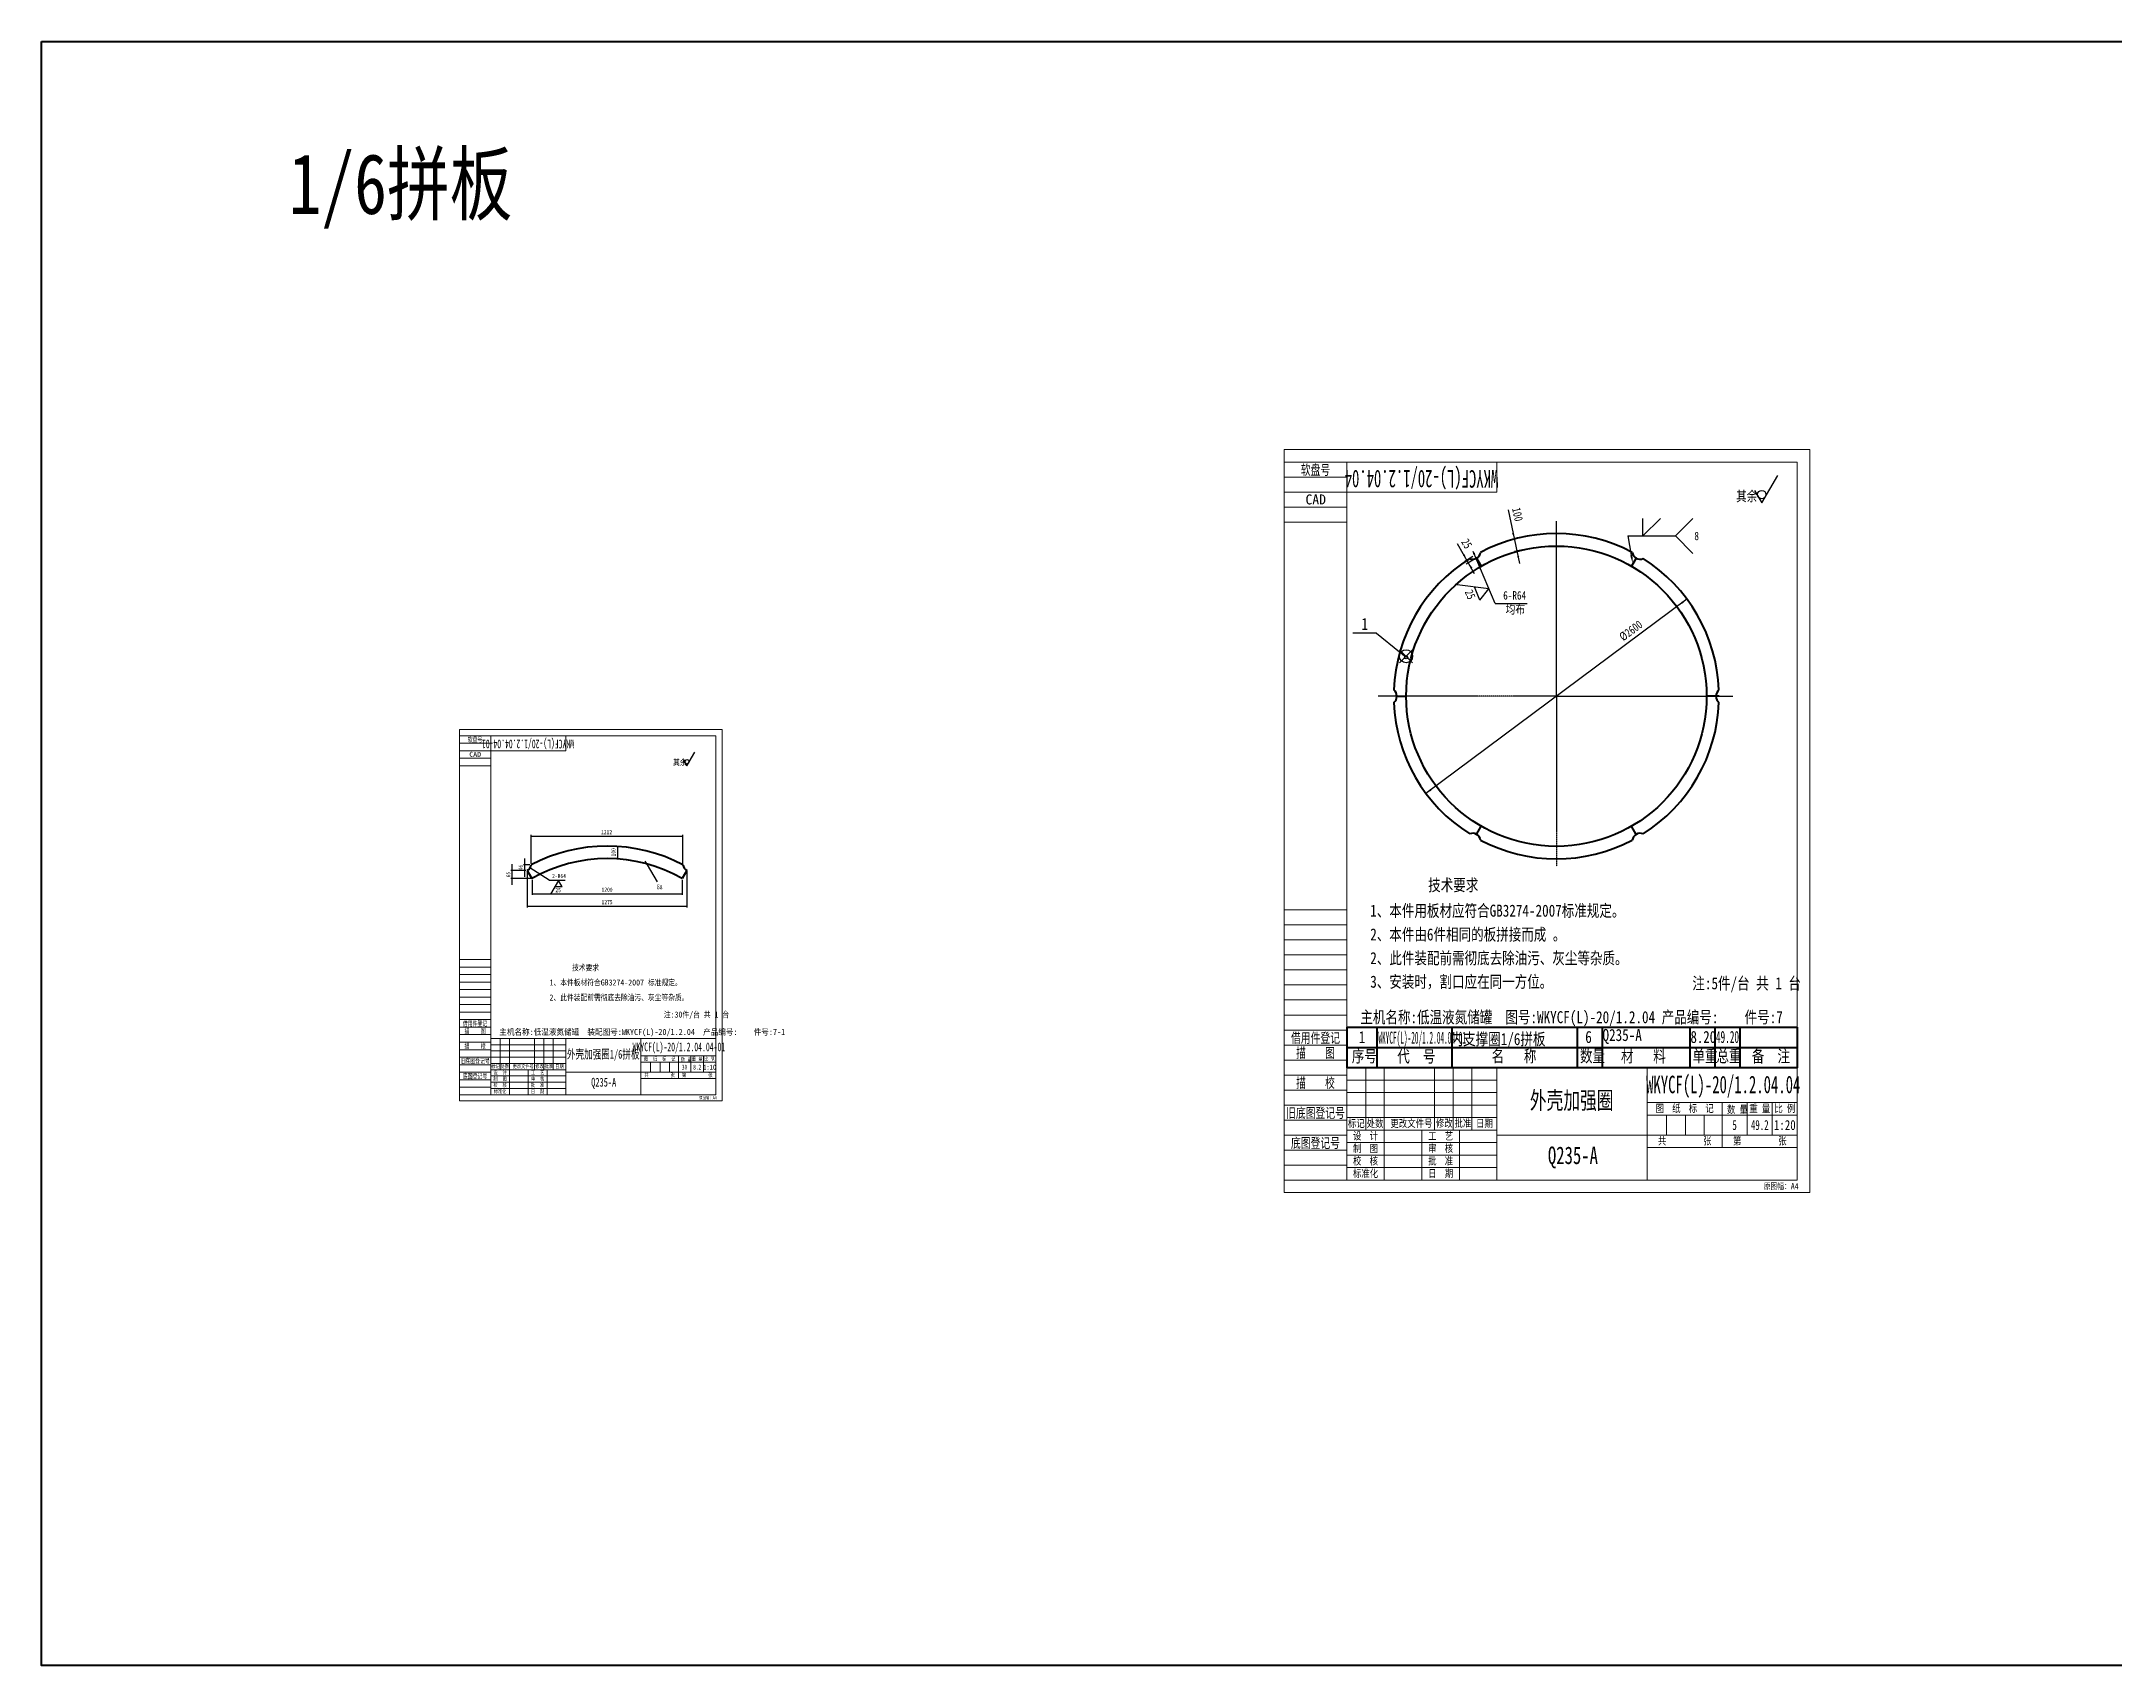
# Model space of a CAD drawing. Header units: millimetres. Extents: x 1505 to 130937, y -44938 to 37032.
# Drawn here: x 97806 to 114371, y -17151 to -4169 of the extents above; entities that cross this region are included whole.
import ezdxf

# ---------------------------------------------------------------- set-up
doc = ezdxf.new("R2010")
doc.units = ezdxf.units.MM
doc.linetypes.add('AM_ISO08W050', pattern=[16, 13, -1, 1, -1])
for name, color, linetype, lineweight in [('6', 2, 'Continuous', 18), ('AM_0', 7, 'Continuous', 50), ('AM_12', 7, 'Continuous', 50), ('AM_5', 3, 'Continuous', 25), ('AM_6', 2, 'Continuous', 15), ('AM_7', 4, 'AM_ISO08W050', 25), ('AM_PAREF', 4, 'Continuous', 25), ('CDRAFT0', 7, 'Continuous', 18), ('RAHM2', 1, 'Continuous', 18), ('RAHM3', 2, 'Continuous', 18), ('RAHM5', 7, 'Continuous', 18), ('TILE1', 5, 'Continuous', 18), ('细实线', 1, 'Continuous', 18)]:
    doc.layers.add(name, color=color, linetype=linetype, lineweight=lineweight)
doc.styles.add('ACANSTS', font='')
doc.styles.add('ACGBTS_0.614814', font='', dxfattribs={"width": 0.61354})
doc.styles.add('HZ', font='', dxfattribs={"width": 0.7})
doc.styles.add('PC_TEXTSTYLE', font='', dxfattribs={"width": 0.8})
doc.styles.get("Standard").update_dxf_attribs({"font": 'txt', "width": 0.8})
doc.styles.add('UserTxtStyle101', font='', dxfattribs={"width": 0.539296})
doc.styles.add('UserTxtStyle122', font='', dxfattribs={"width": 0.536008})
doc.styles.add('UserTxtStyle123', font='', dxfattribs={"width": 0.370931})
doc.styles.add('UserTxtStyle2', font='', dxfattribs={"width": 0.65})
doc.styles.add('UserTxtStyle22', font='', dxfattribs={"width": 0.61631})
doc.styles.add('UserTxtStyle23', font='', dxfattribs={"width": 0.9})
doc.styles.add('UserTxtStyle35', font='', dxfattribs={"width": 0.780367})
doc.styles.add('UserTxtStyle65', font='', dxfattribs={"width": 0.565364})
doc.styles.get('ACANSTS').set_extended_font_data('宋体')
doc.styles.get('ACGBTS_0.614814').set_extended_font_data('宋体')
doc.styles.get('HZ').set_extended_font_data('宋体')
doc.styles.get('PC_TEXTSTYLE').set_extended_font_data('宋体')
doc.styles.get('UserTxtStyle101').set_extended_font_data('宋体')
doc.styles.get('UserTxtStyle122').set_extended_font_data('宋体')
doc.styles.get('UserTxtStyle123').set_extended_font_data('宋体')
doc.styles.get('UserTxtStyle2').set_extended_font_data('宋体')
doc.styles.get('UserTxtStyle22').set_extended_font_data('宋体')
doc.styles.get('UserTxtStyle23').set_extended_font_data('宋体')
doc.styles.get('UserTxtStyle35').set_extended_font_data('宋体')
doc.styles.get('UserTxtStyle65').set_extended_font_data('宋体')
doc.dimstyles.new('AM_GB$0', dxfattribs={"dimtxt": 3.371484, "dimasz": 2.5, "dimexe": 1, "dimexo": 1, "dimgap": 2.088633, "dimtad": 1, "dimdsep": 46, "dimtxsty": 'Standard', "dimblk": 'NONE', "dimcen": 0, "dimdle": 5, "dimclrd": 256, "dimclre": 256, "dimclrt": 2, "dimadec": 0, "dimazin": 2, "dimtfac": 0.707107, "dimtdec": 3, "dimtmove": 2, "dimatfit": 3, "dimfxl": 1, "dimfrac": 2, "dimtolj": 1, "dimlwd": 18, "dimarcsym": 0})
doc.dimstyles.new('AM_GB$3', dxfattribs={"dimtxt": 3.371484, "dimasz": 2.5, "dimexe": 1, "dimexo": 1, "dimgap": 2.088633, "dimtad": 1, "dimdsep": 46, "dimtxsty": 'Standard', "dimblk": 'NONE', "dimcen": 0, "dimdle": 5, "dimclrd": 256, "dimclre": 256, "dimclrt": 2, "dimadec": 0, "dimazin": 2, "dimtfac": 0.707107, "dimtdec": 3, "dimtmove": 2, "dimatfit": 0, "dimfxl": 1, "dimfrac": 2, "dimtolj": 1, "dimlwd": 18, "dimarcsym": 0})
doc.dimstyles.new('AM_GB$4', dxfattribs={"dimtxt": 3.371484, "dimasz": 2.5, "dimexe": 1, "dimexo": 1, "dimgap": 2.088633, "dimtad": 1, "dimdsep": 46, "dimtxsty": 'Standard', "dimblk": 'NONE', "dimcen": 0, "dimdle": 5, "dimclrd": 256, "dimclre": 256, "dimclrt": 2, "dimadec": 0, "dimazin": 2, "dimtfac": 0.707107, "dimtdec": 3, "dimtofl": 0, "dimtmove": 2, "dimatfit": 0, "dimfxl": 1, "dimfrac": 2, "dimtolj": 1, "dimlwd": 18, "dimarcsym": 0})

# ---------------------------------------------------------------- blocks, each defined once
blk = doc.blocks.new('*X580')
at = {"layer": 'CDRAFT0'}
for p, q in [((1700, 5600), (1700, 5840)), ((500, 5600), (1700, 5600)), ((500, 100), (0, 100))]:
    blk.add_line(p, q, dxfattribs=at)
blk.add_lwpolyline([(500, 100), (500, 5840), (4100, 5840), (4100, 100), (500, 100)], dxfattribs=at)
at = {"layer": 'RAHM2'}
for p, q in [((500, 5720), (0, 5720)), ((500, 5480), (0, 5480)), ((500, 2260), (0, 2260)), ((500, 2020), (0, 2020)), ((500, 1780), (0, 1780)), ((500, 1540), (0, 1540)), ((500, 1300), (0, 1300)), ((500, 1060), (0, 1060)), ((500, 820), (0, 820)), ((500, 580), (0, 580)), ((500, 340), (0, 340)), ((500, 220), (0, 220))]:
    blk.add_line(p, q, dxfattribs=at)
at = {"layer": 'RAHM3'}
for p, q in [((500, 5840), (0, 5840)), ((500, 5600), (0, 5600)), ((500, 5360), (0, 5360)), ((500, 2140), (0, 2140)), ((500, 1900), (0, 1900)), ((500, 1660), (0, 1660)), ((500, 1420), (0, 1420)), ((500, 1180), (0, 1180)), ((500, 940), (0, 940)), ((500, 700), (0, 700)), ((500, 460), (0, 460))]:
    blk.add_line(p, q, dxfattribs=at)
at = {"layer": 'TILE1'}
blk.add_line((0, 0), (0, 5940), dxfattribs=at)
blk.add_lwpolyline([(0, 5940), (4200, 5940), (4200, 0), (0, 0)], dxfattribs=at)
at = {"layer": '6', "color": 1, "insert": (3832, 76), "char_height": 48.2, "width": 412.34, "attachment_point": 1, "line_spacing_factor": 1.37}
blk.add_mtext('原图幅：A4', dxfattribs=at)
at = {"layer": 'RAHM2', "char_height": 80, "attachment_point": 8}
for s, insert, width, style in [('软盘号', (250, 5729), 344.87, 'HZ'), ('CAD', (252, 5500), 244.67, 'ACANSTS'), ('借用件登记', (250, 1188), 587.07, 'HZ'), ('描    图', (250, 1069), 462, 'HZ'), ('描    校', (250, 829), 467.6, 'HZ'), ('旧底图登记号', (250, 588), 691.13, 'HZ'), ('底图登记号', (250, 348), 585.67, 'HZ')]:
    blk.add_mtext(s, dxfattribs=dict(at, insert=insert, width=width, style=style))
at = {"layer": 'RAHM5', "insert": (1097, 5724), "char_height": 140, "width": 266, "attachment_point": 5, "rotation": 180, "style": 'ACGBTS_0.614814'}
blk.add_mtext('WKYCF(L)-20/1.2.04.04', dxfattribs=at)
blk = doc.blocks.new('*X581')
at = {"layer": 'CDRAFT0'}
for p, q in [((-3600, 0), (-3600, 900)), ((-3600, 900), (0, 900)), ((-3448, 400), (-3448, 900)), ((-3300, 0), (-3300, 900)), ((-2900, 400), (-2900, 900)), ((-2750, 400), (-2750, 900)), ((-2600, 400), (-2600, 900)), ((-2400, 0), (-2400, 900)), ((-1200, 900), (-1200, 0)), ((0, 900), (0, 0)), ((-1199, 520), (0, 520)), ((-1194, 620), (0, 620)), ((-600, 262), (-600, 620)), ((-400, 360), (-400, 620)), ((-200, 361), (-200, 620)), ((-3600, 400), (-2400, 400)), ((-3000, 0), (-3000, 400)), ((-2700, 0), (-2700, 400)), ((-2400, 360), (0, 360)), ((-1200, 260), (0, 260)), ((-3600, 0), (0, 0))]:
    blk.add_line(p, q, dxfattribs=at)
at = {"layer": 'RAHM2'}
for p, q in [((-3600, 800), (-2400, 800)), ((-3600, 700), (-2400, 700)), ((-3600, 600), (-2400, 600)), ((-3600, 500), (-2400, 500)), ((-1044, 361), (-1044, 520)), ((-894, 361), (-894, 520)), ((-744, 361), (-744, 520)), ((-3600, 300), (-2400, 300)), ((-3600, 200), (-2400, 200)), ((-3600, 100), (-2400, 100))]:
    blk.add_line(p, q, dxfattribs=at)
for s, insert, char_height, width, attachment_point, style in [('图  纸  标  记', (-900, 570), 60, 698, 5, 'PC_TEXTSTYLE'), ('数 量', (-562, 528), 60, 247.2, 7, 'PC_TEXTSTYLE'), ('重 量', (-300, 570), 60, 247.6, 5, 'PC_TEXTSTYLE'), ('比 例', (-100, 570), 60, 232.4, 5, 'PC_TEXTSTYLE'), ('标记', (-3524, 450), 60, 195.6, 5, 'PC_TEXTSTYLE'), ('设  计', (-3450, 350), 60, 297.2, 5, 'PC_TEXTSTYLE'), ('处数', (-3374, 450), 60, 194.4, 5, 'PC_TEXTSTYLE'), (' 更改文件号', (-3100, 450), 60, 556.8, 5, 'PC_TEXTSTYLE'), ('工  艺', (-2850, 350), 60, 295.6, 5, 'PC_TEXTSTYLE'), ('修改', (-2821, 452), 60, 196.4, 5, 'PC_TEXTSTYLE'), ('批准', (-2672, 452), 60, 196.4, 5, 'PC_TEXTSTYLE'), ('日期', (-2500, 450), 60, 176.4, 5, 'PC_TEXTSTYLE'), ('共         张', (-900, 310), 60, 657.6, 5, 'PC_TEXTSTYLE'), ('5', (-501, 440), 80, 48.53, 5, 'UserTxtStyle2'), ('第         张', (-300, 310), 60, 657.2, 5, 'PC_TEXTSTYLE'), ('49.2', (-300, 440), 80, 214.93, 5, 'UserTxtStyle2'), ('校  核', (-3450, 150), 60, 296.8, 5, 'PC_TEXTSTYLE'), ('制  图', (-3450, 250), 60, 294, 5, 'PC_TEXTSTYLE'), ('批  准', (-2850, 150), 60, 298.8, 5, 'PC_TEXTSTYLE'), ('审  核', (-2850, 250), 60, 294, 5, 'PC_TEXTSTYLE'), ('标准化', (-3450, 50), 60, 298.4, 5, 'PC_TEXTSTYLE'), ('日  期', (-2850, 50), 60, 278.8, 5, 'PC_TEXTSTYLE')]:
    blk.add_mtext(s, dxfattribs=dict(at, insert=insert, char_height=char_height, width=width, attachment_point=attachment_point, style=style))
at = {"layer": 'RAHM2', "color": 2, "insert": (-100, 440), "char_height": 80, "width": 266.13, "attachment_point": 5, "style": 'PC_TEXTSTYLE'}
blk.add_mtext('1:20', dxfattribs=at)
at = {"layer": 'RAHM5', "char_height": 140, "attachment_point": 5}
for s, insert, width, style in [('WKYCF(L)-20/1.2.04.04', (-592, 746), 1926.28, 'UserTxtStyle22'), ('外壳加强圈', (-1803, 630), 1024.92, 'HZ'), ('Q235-A', (-1793, 181), 623.12, 'HZ')]:
    blk.add_mtext(s, dxfattribs=dict(at, insert=insert, width=width, style=style))
blk = doc.blocks.new('*X582')
at = {"layer": 'CDRAFT0'}
for p, q in [((850, 2800), (850, 2920)), ((250, 2800), (850, 2800)), ((250, 50), (0, 50))]:
    blk.add_line(p, q, dxfattribs=at)
blk.add_lwpolyline([(250, 50), (250, 2920), (2050, 2920), (2050, 50), (250, 50)], dxfattribs=at)
at = {"layer": 'RAHM2'}
for p, q in [((250, 2860), (0, 2860)), ((250, 2740), (0, 2740)), ((250, 1130), (0, 1130)), ((250, 1010), (0, 1010)), ((250, 890), (0, 890)), ((250, 770), (0, 770)), ((250, 650), (0, 650)), ((250, 530), (0, 530)), ((250, 410), (0, 410)), ((250, 290), (0, 290)), ((250, 170), (0, 170)), ((250, 110), (0, 110))]:
    blk.add_line(p, q, dxfattribs=at)
at = {"layer": 'RAHM3'}
for p, q in [((250, 2920), (0, 2920)), ((250, 2800), (0, 2800)), ((250, 2680), (0, 2680)), ((250, 1070), (0, 1070)), ((250, 950), (0, 950)), ((250, 830), (0, 830)), ((250, 710), (0, 710)), ((250, 590), (0, 590)), ((250, 470), (0, 470)), ((250, 350), (0, 350)), ((250, 230), (0, 230))]:
    blk.add_line(p, q, dxfattribs=at)
at = {"layer": 'TILE1'}
blk.add_line((0, 0), (0, 2970), dxfattribs=at)
blk.add_lwpolyline([(0, 2970), (2100, 2970), (2100, 0), (0, 0)], dxfattribs=at)
at = {"layer": '6', "color": 1, "insert": (1916, 38), "char_height": 24.1, "width": 206.17, "attachment_point": 1, "line_spacing_factor": 1.37}
blk.add_mtext('原图幅：A4', dxfattribs=at)
at = {"layer": 'RAHM2', "char_height": 40, "attachment_point": 8}
for s, insert, width, style in [('软盘号', (125, 2864), 172.43, 'HZ'), ('CAD', (126, 2750), 122.33, 'ACANSTS'), ('借用件登记', (125, 594), 293.53, 'HZ'), ('描    图', (125, 535), 231, 'HZ'), ('旧底图登记号', (125, 294), 345.57, 'HZ'), ('描    校', (125, 414), 233.8, 'HZ'), ('底图登记号', (125, 174), 292.83, 'HZ')]:
    blk.add_mtext(s, dxfattribs=dict(at, insert=insert, width=width, style=style))
at = {"layer": 'RAHM5', "insert": (548, 2862), "char_height": 70, "width": 133, "attachment_point": 5, "rotation": 180, "style": 'UserTxtStyle122'}
blk.add_mtext('WKYCF(L)-20/1.2.04.04-01', dxfattribs=at)
blk = doc.blocks.new('*X583')
at = {"layer": 'CDRAFT0'}
for p, q in [((-1800, 0), (-1800, 450)), ((-1800, 450), (0, 450)), ((-1724, 200), (-1724, 450)), ((-1650, 0), (-1650, 450)), ((-1450, 200), (-1450, 450)), ((-1375, 200), (-1375, 450)), ((-1300, 200), (-1300, 450)), ((-1200, 0), (-1200, 450)), ((-600, 450), (-600, 0)), ((0, 450), (0, 0)), ((-1800, 200), (-1200, 200)), ((-1500, 0), (-1500, 200)), ((-1350, 0), (-1350, 200)), ((-1200, 180), (0, 180)), ((-600, 260), (0, 260)), ((-597, 310), (0, 310)), ((-300, 131), (-300, 310)), ((-200, 180), (-200, 310)), ((-100, 180), (-100, 310)), ((-1800, 0), (0, 0)), ((-600, 130), (0, 130))]:
    blk.add_line(p, q, dxfattribs=at)
at = {"layer": 'RAHM2'}
for p, q in [((-1800, 400), (-1200, 400)), ((-1800, 350), (-1200, 350)), ((-1800, 300), (-1200, 300)), ((-1800, 250), (-1200, 250)), ((-522, 180), (-522, 260)), ((-447, 180), (-447, 260)), ((-372, 180), (-372, 260)), ((-1800, 150), (-1200, 150)), ((-1800, 100), (-1200, 100)), ((-1800, 50), (-1200, 50))]:
    blk.add_line(p, q, dxfattribs=at)
for s, insert, char_height, width, attachment_point, style in [('标记', (-1762, 225), 30, 97.8, 5, 'PC_TEXTSTYLE'), ('设  计', (-1725, 175), 30, 148.6, 5, 'PC_TEXTSTYLE'), ('处数', (-1687, 225), 30, 97.2, 5, 'PC_TEXTSTYLE'), (' 更改文件号', (-1550, 225), 30, 278.4, 5, 'PC_TEXTSTYLE'), ('工  艺', (-1425, 175), 30, 147.8, 5, 'PC_TEXTSTYLE'), ('修改', (-1410, 226), 30, 98.2, 5, 'PC_TEXTSTYLE'), ('批准', (-1336, 226), 30, 98.2, 5, 'PC_TEXTSTYLE'), ('日期', (-1250, 225), 30, 88.2, 5, 'PC_TEXTSTYLE'), ('图  纸  标  记', (-450, 285), 30, 349, 5, 'PC_TEXTSTYLE'), ('共         张', (-450, 155), 30, 328.8, 5, 'PC_TEXTSTYLE'), ('数 量', (-281, 264), 30, 123.6, 7, 'PC_TEXTSTYLE'), ('30', (-251, 220), 40, 52.65, 5, 'UserTxtStyle2'), ('第         张', (-150, 155), 30, 328.6, 5, 'PC_TEXTSTYLE'), ('重 量', (-150, 285), 30, 123.8, 5, 'PC_TEXTSTYLE'), ('8.2', (-150, 220), 40, 79.73, 5, 'UserTxtStyle2'), ('比 例', (-50, 285), 30, 116.2, 5, 'PC_TEXTSTYLE'), ('制  图', (-1725, 125), 30, 147, 5, 'PC_TEXTSTYLE'), ('校  核', (-1725, 75), 30, 148.4, 5, 'PC_TEXTSTYLE'), ('标准化', (-1725, 25), 30, 149.2, 5, 'PC_TEXTSTYLE'), ('批  准', (-1425, 75), 30, 149.4, 5, 'PC_TEXTSTYLE'), ('审  核', (-1425, 125), 30, 147, 5, 'PC_TEXTSTYLE'), ('日  期', (-1425, 25), 30, 139.4, 5, 'PC_TEXTSTYLE')]:
    blk.add_mtext(s, dxfattribs=dict(at, insert=insert, char_height=char_height, width=width, attachment_point=attachment_point, style=style))
at = {"layer": 'RAHM2', "color": 2, "insert": (-50, 220), "char_height": 40, "width": 133.07, "attachment_point": 5, "style": 'PC_TEXTSTYLE'}
blk.add_mtext('1:10', dxfattribs=at)
at = {"layer": 'RAHM5', "char_height": 70, "attachment_point": 5}
for s, insert, width, style in [('外壳加强圈1/6拼板', (-901, 315), 883.63, 'HZ'), ('WKYCF(L)-20/1.2.04.04-01', (-296, 373), 958.24, 'UserTxtStyle101'), ('Q235-A', (-897, 91), 311.56, 'HZ')]:
    blk.add_mtext(s, dxfattribs=dict(at, insert=insert, width=width, style=style))
blk = doc.blocks.new('*X584')
at = {"layer": 'AM_5'}
blk.add_hatch(color=256, dxfattribs=at).paths.add_polyline_path([(109271, -8305), (109244, -8262), (109259, -8255)], flags=0)
for q in [(109246, -8246), (109679, -8662)]:
    blk.add_line((109421, -8662), q, dxfattribs=at)
at = {"layer": 'AM_5', "color": 2, "insert": (109578, -8597), "char_height": 67.4, "width": 392, "attachment_point": 5, "line_spacing_factor": 1.37}
blk.add_mtext('6-R64', dxfattribs=at)
blk = doc.blocks.new('_NONE')
blk = doc.blocks.new('*X585')
at = {"layer": 'AM_5', "color": 3}
for p, q in [((102649, -10751), (102630, -10721)), ((102730, -10886), (102649, -10751))]:
    blk.add_line(p, q, dxfattribs=at)
at = {"layer": 'AM_5', "color": 2, "insert": (102721, -10912), "char_height": 33.7, "width": 68.92, "attachment_point": 1, "line_spacing_factor": 1.37}
blk.add_mtext('δ8', dxfattribs=at)
blk = doc.blocks.new('*X586')
at = {"layer": 'AM_5', "color": 2}
blk.add_lwpolyline([(102935, -9909), (102964, -9959), (103027, -9849)], dxfattribs=at)
blk.add_circle((102964, -9926), 16.7, dxfattribs=at)
blk = doc.blocks.new('*X587')
at = {"layer": 'AM_PAREF'}
for p, q in [((108657, -9136), (108762, -9031)), ((108657, -9031), (108762, -9136))]:
    blk.add_line(p, q, dxfattribs=at)
blk.add_circle((108710, -9083), 52.5, dxfattribs=at)
blk = doc.blocks.new('*X588')
at = {"layer": 'AM_5'}
for points in [[(109196, -8315), (109164, -8276), (109178, -8267)], [(109208, -8336), (109226, -8384), (109241, -8375)]]:
    blk.add_hatch(color=256, dxfattribs=at).paths.add_polyline_path(points, flags=0)
for p, q in [((109258, -8423), (109121, -8185)), ((109244, -8287), (109179, -8325)), ((109257, -8308), (109191, -8346))]:
    blk.add_line(p, q, dxfattribs=at)
at = {"layer": 'AM_5', "color": 2, "insert": (109195, -8183), "char_height": 67.4, "width": 232.4, "attachment_point": 5, "rotation": 300, "line_spacing_factor": 1.37}
blk.add_mtext('25', dxfattribs=at)
blk = doc.blocks.new('*X589')
at = {"layer": 'AM_5'}
for points in [[(109576, -8145), (109573, -8094), (109557, -8098)], [(109597, -8243), (109615, -8290), (109599, -8293)]]:
    blk.add_hatch(color=256, dxfattribs=at).paths.add_polyline_path(points, flags=0)
for p, q in [((109527, -7914), (109617, -8341)), ((109622, -8135), (109556, -8149)), ((109642, -8233), (109577, -8247))]:
    blk.add_line(p, q, dxfattribs=at)
at = {"layer": 'AM_5', "color": 2, "insert": (109601, -7949), "char_height": 67.4, "width": 508.62, "attachment_point": 5, "rotation": 281.9959, "line_spacing_factor": 1.37}
blk.add_mtext('100', dxfattribs=at)
blk = doc.blocks.new('*X590')
at = {"layer": 'AM_5'}
for points in [[(110954, -8626), (110919, -8663), (110909, -8650)], [(108869, -10179), (108914, -10156), (108904, -10142)]]:
    blk.add_hatch(color=256, dxfattribs=at).paths.add_polyline_path(points, flags=0)
blk.add_line((110954, -8626), (108869, -10179), dxfattribs=at)
at = {"layer": 'AM_5', "color": 2, "insert": (110507, -8879), "char_height": 67.4, "width": 325.61, "attachment_point": 5, "rotation": 36.6594, "line_spacing_factor": 1.37}
blk.add_mtext('%%C2600', dxfattribs=at)
blk = doc.blocks.new('*X591')
at = {"layer": 'AM_5', "color": 2}
blk.add_line((109301, -8635), (109257, -8528), dxfattribs=at)
blk.add_lwpolyline([(109301, -8635), (109371, -8543), (109119, -8511)], dxfattribs=at)
at = {"layer": 'AM_5', "color": 2, "insert": (109177, -8569), "char_height": 67.4, "width": 282.96, "attachment_point": 7, "rotation": 292.8416, "line_spacing_factor": 1.37}
blk.add_mtext('25', dxfattribs=at)
blk = doc.blocks.new('*X592')
at = {"layer": 'AM_5'}
blk.add_hatch(color=3, dxfattribs=at).paths.add_polyline_path([(110519, -8274), (110501, -8277), (110522, -8344)], flags=0)
at = {"layer": 'AM_5', "color": 2}
for q in [(110603, -7981), (110743, -7981)]:
    blk.add_line((110603, -8121), q, dxfattribs=at)
at = {"layer": 'AM_5', "color": 3}
for p, q in [((110863, -8121), (111003, -7981)), ((110483, -8121), (110510, -8276)), ((110483, -8121), (110863, -8121)), ((110863, -8121), (111003, -8261))]:
    blk.add_line(p, q, dxfattribs=at)
at = {"layer": 'AM_5', "color": 2, "insert": (111014, -8156), "char_height": 67.4, "width": 42, "attachment_point": 7, "line_spacing_factor": 1.37}
blk.add_mtext('8', dxfattribs=at)
blk = doc.blocks.new('*X593')
at = {"layer": 'AM_0', "color": 7}
blk.add_line((108237, -12049), (111837, -12049), dxfattribs=at)
at = {"layer": 'AM_0', "color": 1}
for p, q in [((108477, -12049), (108477, -12210)), ((109077, -12049), (109077, -12210)), ((110077, -12049), (110077, -12210)), ((110277, -12049), (110277, -12210)), ((110977, -12049), (110977, -12210)), ((111177, -12049), (111177, -12210)), ((111377, -12049), (111377, -12210)), ((108237, -12210), (111837, -12210)), ((108477, -12210), (108477, -12371)), ((109077, -12210), (109077, -12371)), ((110077, -12210), (110077, -12371)), ((110277, -12210), (110277, -12371)), ((110977, -12210), (110977, -12371)), ((111177, -12210), (111177, -12371)), ((111377, -12210), (111377, -12371))]:
    blk.add_line(p, q, dxfattribs=at)
at = {"layer": 'AM_0', "color": 7}
blk.add_lwpolyline([(108237, -12049), (108237, -12371), (111837, -12371), (111837, -12049)], dxfattribs=at)
at = {"layer": 'AM_0', "color": 2, "char_height": 96.3, "line_spacing_factor": 1.37}
for s, insert, width, attachment_point in [('1', (108332, -12176), 40, 7), ('内支撑圈1/6拼板', (109066, -12095), 1250.67, 1), ('6', (110142, -12176), 57.14, 7), ('Q235-A', (110280, -12183), 505.71, 7), ('序号', (108277, -12232), 296, 1), ('代  号', (108640, -12233), 612.57, 1), ('名   称', (109394, -12231), 810.29, 1), ('数量', (110100, -12231), 305.33, 1), ('材   料', (110428, -12232), 923.81, 1), ('单重', (110999, -12231), 304, 1), ('总重', (111191, -12231), 293.33, 1), ('备  注', (111473, -12232), 639.24, 1)]:
    blk.add_mtext(s, dxfattribs=dict(at, insert=insert, width=width, attachment_point=attachment_point))
at = {"layer": 'AM_0', "color": 2, "attachment_point": 7, "line_spacing_factor": 1.37}
for s, insert, char_height, width, style in [('WKYCF(L)-20/1.2.04.04-01', (108489, -12206), 96.33, 826.65, 'UserTxtStyle123'), ('8.20', (110983, -12176), 96.3, 250.93, 'UserTxtStyle35'), ('49.20', (111186, -12176), 96.3, 235.96, 'UserTxtStyle65')]:
    blk.add_mtext(s, dxfattribs=dict(at, insert=insert, char_height=char_height, width=width, style=style))
blk = doc.blocks.new('*X594')
at = {"layer": 'AM_5', "color": 2}
blk.add_lwpolyline([(111495, -7758), (111553, -7858), (111680, -7638)], dxfattribs=at)
blk.add_circle((111553, -7791), 33.3, dxfattribs=at)
blk = doc.blocks.new('*X595')
at = {"layer": 'AM_5', "color": 3}
for p, q in [((108475, -8899), (108284, -8899)), ((108475, -8899), (108657, -9048)), ((108701, -9084), (108657, -9048))]:
    blk.add_line(p, q, dxfattribs=at)
blk.add_circle((108711, -9092), 12.5, dxfattribs=at)
at = {"layer": 'AM_5', "color": 2, "insert": (108354, -8873), "char_height": 96.3, "width": 40, "attachment_point": 7, "line_spacing_factor": 1.37}
blk.add_mtext('1', dxfattribs=at)
blk = doc.blocks.new('*X596')
at = {"layer": 'AM_5'}
for points in [[(101726, -10981), (101751, -10977), (101751, -10985)], [(102926, -10981), (102901, -10977), (102901, -10985)]]:
    blk.add_hatch(color=256, dxfattribs=at).paths.add_polyline_path(points, flags=0)
for p, q in [((101726, -10871), (101726, -10991)), ((102926, -10871), (102926, -10991)), ((101726, -10981), (102926, -10981))]:
    blk.add_line(p, q, dxfattribs=at)
at = {"layer": 'AM_5', "color": 2, "insert": (102326, -10949), "char_height": 33.7, "width": 96, "attachment_point": 5, "line_spacing_factor": 1.37}
blk.add_mtext('1200', dxfattribs=at)
blk = doc.blocks.new('*X597')
at = {"layer": 'AM_5'}
for points in [[(101688, -11081), (101713, -11077), (101713, -11085)], [(102963, -11081), (102938, -11077), (102938, -11085)]]:
    blk.add_hatch(color=256, dxfattribs=at).paths.add_polyline_path(points, flags=0)
for p, q in [((101688, -10806), (101688, -11091)), ((102963, -10806), (102963, -11091)), ((101688, -11081), (102963, -11081))]:
    blk.add_line(p, q, dxfattribs=at)
at = {"layer": 'AM_5', "color": 2, "insert": (102326, -11049), "char_height": 33.7, "width": 96, "attachment_point": 5, "line_spacing_factor": 1.37}
blk.add_mtext('1275', dxfattribs=at)
blk = doc.blocks.new('*X598')
at = {"layer": 'AM_5'}
for points in [[(101720, -10521), (101745, -10517), (101745, -10526)], [(102932, -10521), (102907, -10517), (102907, -10526)]]:
    blk.add_hatch(color=256, dxfattribs=at).paths.add_polyline_path(points, flags=0)
for p, q in [((101720, -10740), (101720, -10511)), ((101720, -10521), (102932, -10521)), ((102932, -10740), (102932, -10511))]:
    blk.add_line(p, q, dxfattribs=at)
at = {"layer": 'AM_5', "color": 2, "insert": (102322, -10489), "char_height": 33.7, "width": 90, "attachment_point": 5, "line_spacing_factor": 1.37}
blk.add_mtext('1212', dxfattribs=at)
blk = doc.blocks.new('*X600')
at = {"layer": 'AM_5'}
for points in [[(102409, -10600), (102413, -10625), (102405, -10625)], [(102409, -10700), (102413, -10675), (102405, -10675)]]:
    blk.add_hatch(color=256, dxfattribs=at).paths.add_polyline_path(points, flags=0)
for p, q in [((102336, -10600), (102419, -10600)), ((102409, -10600), (102409, -10700)), ((102336, -10700), (102419, -10700))]:
    blk.add_line(p, q, dxfattribs=at)
at = {"layer": 'AM_5', "color": 2, "insert": (102377, -10650), "char_height": 33.7, "width": 69, "attachment_point": 5, "rotation": 90, "line_spacing_factor": 1.37}
blk.add_mtext('100', dxfattribs=at)
blk = doc.blocks.new('*X601')
at = {"layer": 'AM_5'}
blk.add_hatch(color=256, dxfattribs=at).paths.add_polyline_path([(101710, -10775), (101729, -10792), (101734, -10785)], flags=0)
for q in [(101710, -10775), (101992, -10873)]:
    blk.add_line((101863, -10873), q, dxfattribs=at)
at = {"layer": 'AM_5', "color": 2, "insert": (101942, -10840), "char_height": 33.7, "width": 196, "attachment_point": 5, "line_spacing_factor": 1.37}
blk.add_mtext('2-R64', dxfattribs=at)
blk = doc.blocks.new('*X602')
at = {"layer": 'AM_5', "color": 2}
blk.add_line((101967, -10926), (101909, -10926), dxfattribs=at)
blk.add_lwpolyline([(101967, -10926), (101938, -10876), (101874, -10986)], dxfattribs=at)
at = {"layer": 'AM_5', "color": 2, "insert": (101913, -10970), "char_height": 33.7, "width": 48, "attachment_point": 7, "line_spacing_factor": 1.37}
blk.add_mtext('25', dxfattribs=at)
blk = doc.blocks.new('*X603')
at = {"layer": 'AM_5'}
for points in [[(101568, -10796), (101564, -10771), (101572, -10771)], [(101568, -10861), (101564, -10886), (101572, -10886)]]:
    blk.add_hatch(color=256, dxfattribs=at).paths.add_polyline_path(points, flags=0)
for p, q in [((101568, -10911), (101568, -10746)), ((101678, -10796), (101558, -10796)), ((101716, -10861), (101558, -10861))]:
    blk.add_line(p, q, dxfattribs=at)
at = {"layer": 'AM_5', "color": 2, "insert": (101536, -10829), "char_height": 33.7, "width": 48, "attachment_point": 5, "rotation": 90, "line_spacing_factor": 1.37}
blk.add_mtext('65', dxfattribs=at)
blk = doc.blocks.new('*X604')
at = {"layer": 'AM_5'}
for points in [[(101668, -10750), (101664, -10725), (101672, -10725)], [(101668, -10796), (101664, -10821), (101672, -10821)]]:
    blk.add_hatch(color=256, dxfattribs=at).paths.add_polyline_path(points, flags=0)
for p, q in [((101710, -10750), (101658, -10750)), ((101668, -10846), (101668, -10700)), ((101678, -10796), (101658, -10796))]:
    blk.add_line(p, q, dxfattribs=at)
at = {"layer": 'AM_5', "color": 2, "insert": (101636, -10773), "char_height": 33.7, "width": 46.5, "attachment_point": 5, "rotation": 90, "line_spacing_factor": 1.37}
blk.add_mtext('46', dxfattribs=at)

msp = doc.modelspace()

# ---------------------------------------------------------------- linework, layer by layer
at = {"layer": 'AM_0'}
for p, q in [((109273.91467, -8298.4883), (109311.41467, -8363.44021)), ((110548.91467, -8298.4883), (110511.41467, -8363.44021)), ((108636.41467, -9402.67069), (108711.41467, -9402.67069)), ((111211.41467, -9402.67069), (111111.41467, -9402.67069)), ((111186.41467, -9402.67069), (111111.41467, -9402.67069)), ((109273.91467, -10506.85308), (109311.41467, -10441.90118)), ((110548.91467, -10506.85308), (110511.41467, -10441.90118)), ((101688.28501, -10796.07026), (101725.78501, -10861.02216)), ((102963.28501, -10796.07026), (102925.78501, -10861.02216))]:
    msp.add_line(p, q, dxfattribs=at)
msp.add_lwpolyline([(97806.29718, -4168.54827), (121544.25988, -4168.54827), (121544.25988, -17151.17945), (97806.29718, -17151.17945), (97806.29718, -4168.54827)], dxfattribs=at)
msp.add_circle((109911.41467, -9402.67069), 1200, dxfattribs=at)
for centre, radius, start, end in [((109911.41467, -9402.67069), 1300, 62.203819678, 117.796180321), ((109241.91467, -8243.06267), 64, 248.495018887, 351.504981114), ((110580.91467, -8243.06267), 64, 188.495018887, 291.504981113), ((109911.41467, -9402.67069), 1300, 122.203819679, 177.796180321), ((109911.41467, -9402.67069), 1300, 2.203819679, 57.796180321), ((108572.41467, -9402.67069), 64, 308.495018886, 51.504981113), ((111250.41467, -9402.67069), 64, 128.495018887, 231.504981113), ((109911.41467, -9402.67069), 1300, 182.203819679, 237.796180321), ((109911.41467, -9402.67069), 1300, 302.203819679, 357.796180321), ((102325.78501, -11900.25265), 1300, 62.203819678, 117.796180321), ((109241.91467, -10562.27871), 64, 8.495018887, 111.504981113), ((109911.41467, -9402.67069), 1300, 242.203819678, 297.796180321), ((110580.91467, -10562.27871), 64, 68.495018887, 171.504981113), ((101656.28501, -10740.64463), 64, 300, 351.504981113), ((102325.78501, -11900.25265), 1200, 60, 120), ((102995.28501, -10740.64463), 64, 188.495018887, 240)]:
    msp.add_arc(centre, radius, start, end, dxfattribs=at)
at = {"layer": 'AM_7', "linetype": 'AM_ISO08W050', "lineweight": 25}
for q in [(109911.41467, -8004.33122), (108487.59532, -9402.67069), (111320.27858, -9402.67069), (109911.41467, -10762.40195)]:
    msp.add_line((109911.41467, -9402.67069), q, dxfattribs=at)

# ---------------------------------------------------------------- block references
at = {"layer": 'AM_0', "linetype": 'Continuous', "lineweight": 18}
for name, p in [('*X580', (107736.58009, -13370.92694)), ('*X582', (101145.91463, -12638.0135)), ('*X583', (103195.91463, -12588.0135)), ('*X581', (111836.58009, -13270.92694))]:
    msp.add_blockref(name, p, dxfattribs=at)
at = {"layer": 'AM_0'}
msp.add_blockref('*X593', (0, 0), dxfattribs=at)
at = {"layer": 'AM_12'}
msp.add_blockref('*X587', (0, 0), dxfattribs=at)
at = {"layer": 'AM_5'}
for name in ['*X594', '*X592', '*X591', '*X595', '*X586', '*X585', '*X602']:
    msp.add_blockref(name, (0, 0), dxfattribs=at)

# ---------------------------------------------------------------- texts
at = {"layer": 'AM_6', "color": 30, "linetype": 'Continuous', "lineweight": 35, "insert": (99780.8557, -5065.95573), "char_height": 481.640625, "width": 3200, "attachment_point": 1, "line_spacing_factor": 1.37}
msp.add_mtext('1/6拼板', dxfattribs=at)
at = {"layer": 'AM_6', "width": 211.9988443, "attachment_point": 1, "line_spacing_factor": 1.37}
for s, insert, char_height in [('其余', (111348.41605, -7763.485), 80.697544), ('均布', (109505.28528, -8670.32163), 72.246094)]:
    msp.add_mtext(s, dxfattribs=dict(at, insert=insert, char_height=char_height))
at = {"layer": 'AM_6', "color": 2, "linetype": 'Continuous', "lineweight": 50, "attachment_point": 1, "line_spacing_factor": 1.37}
for s, insert, char_height, width in [('注:5件/台 共 1 台', (110997.97673, -11649.00044), 96.328125, 1420.7619048), ('注:30件/台 共 1 台', (102779.67888, -11923.38408), 48.1640625, 767.5238095), ('主机名称:低温液氮储罐  图号:WKYCF(L)-20/1.2.04 产品编号:    件号:7', (108344.94713, -11920.01393), 96.328125, 6544.3809524)]:
    msp.add_mtext(s, dxfattribs=dict(at, insert=insert, char_height=char_height, width=width))
at = {"layer": '细实线', "color": 2, "attachment_point": 1, "line_spacing_factor": 1.37}
for s, insert, char_height, width in [('其余', (102853.55137, -9907.00294), 48.164062, 5760.5322783), ('技术要求', (108886.82235, -10863.52515), 96.328607, 1556.3871914), ('1、本件用板材应符合GB3274-2007标准规定。', (108423.96367, -11068.57567), 96.3286066, 3452.0905204), ('2、本件由6件相同的板拼接而成 。', (108423.96367, -11258.61437), 96.3286066, 2455.1331547), ('技术要求', (102045.90373, -11547.56035), 48.163581, 675.32658), ('2、此件装配前需彻底去除油污、灰尘等杂质。', (108423.96367, -11447.81957), 96.3286066, 3186.3016457), ('1、本件板材符合GB3274-2007 标准规定。', (101865.90553, -11666.75016), 48.1635809, 1617.4490268), ('3、安装时，割口应在同一方位。', (108423.96367, -11636.19126), 96.3286066, 2236.2016571), ('2、此件装配前需彻底去除油污、灰尘等杂质。', (101865.90553, -11786.77346), 48.1635809, 1593.1269257)]:
    msp.add_mtext(s, dxfattribs=dict(at, insert=insert, char_height=char_height, width=width))
at = {"layer": '细实线', "color": 2, "insert": (101464.55343, -12062.27473), "char_height": 48.1635809, "width": 4388.3180807, "attachment_point": 1, "line_spacing_factor": 1.37, "style": 'UserTxtStyle23'}
msp.add_mtext('主机名称:低温液氮储罐  装配图号:WKYCF(L)-20/1.2.04  产品编号:    件号:7-1', dxfattribs=at)

# ---------------------------------------------------------------- dimensions: what is measured, and where the dimension line sits
at = {"layer": 'AM_5'}
for base, p1, p2, angle, override, picture, middle in [((109596.51539, -8242.79096), (109641.22095, -8131.05937), (109662.00508, -8228.87562), 281.995878042, {"dimscale": 20, "dimsah": 1, "dimtfill": 1, "dimtzin": 8}, '*X589', (109537.06704, -7963.00952)), ((109195.92969, -8314.64544), (109273.91467, -8298.4883), (109261.41467, -8276.83767), 120, {"dimscale": 20, "dimsah": 1, "dimtfill": 1, "dimtzin": 8}, '*X588', (109138.92969, -8215.91854)), ((102409.11222, -10700.25265), (102325.78501, -10600.25265), (102325.78501, -10700.25265), 90, {"dimscale": 10, "dimsah": 1, "dimtfill": 1, "dimtzin": 8}, '*X600', (102409.11222, -10650.25265)), ((101568.28501, -10796.07026), (101725.78501, -10861.02216), (101688.28501, -10796.07026), 90, {"dimscale": 10, "dimsah": 1, "dimtfill": 1, "dimtzin": 8}, '*X603', (101568.28501, -10828.54621)), ((101668.28501, -10750.25696), (101688.28501, -10796.07026), (101719.55904, -10750.25696), 90, {"dimscale": 10, "dimsah": 1, "dimtfill": 1, "dimtzin": 8}, '*X604', (101668.28501, -10773.16361))]:
    dim = msp.add_linear_dim(base=base, p1=p1, p2=p2, angle=angle, dimstyle='AM_GB$0', override=override, dxfattribs=at)
    dim.commit()
    dim.dimension.update_dxf_attribs({"geometry": picture, "text_midpoint": middle, "dimtype": 160})
for center, mpoint, text, override, picture, middle in [((109246.15443, -8245.72883), (109270.99827, -8304.71005), '6-R64', {"dimscale": 20, "dimpost": '%\\\\A3;R<>', "dimsah": 1, "dimtfill": 1}, '*X584', (109421.76233, -8662.63576)), ((101656.28501, -10740.64463), (101710.22141, -10775.09554), '2-R64', {"dimscale": 10, "dimpost": '%\\\\A3;R<>', "dimsah": 1, "dimtfill": 1}, '*X601', (101904.27004, -10899.04062))]:
    dim = msp.add_radius_dim(center=center, mpoint=mpoint, text=text, dimstyle='AM_GB$4', override=override, dxfattribs=at)
    dim.commit()
    dim.dimension.update_dxf_attribs({"geometry": picture, "text_midpoint": middle})
dim = msp.add_diameter_dim_2p(p1=(108868.55566, -10178.84405), p2=(110954.27368, -8626.49733), dimstyle='AM_GB$3', override={"dimscale": 20, "dimpost": '%\\\\A3;%%C<>', "dimsah": 1, "dimtfill": 1, "dimtzin": 8}, dxfattribs=at)
dim.commit()
dim.dimension.update_dxf_attribs({"geometry": '*X590', "text_midpoint": (110545.39257, -8930.81711), "dimtype": 163})
for base, p1, p2, picture, middle in [((102931.98717, -10521.36242), (101719.58285, -10750.09893), (102931.98717, -10750.09893), '*X598', (102322.45822, -10521.36242)), ((102963.28501, -11081.02216), (101688.28501, -10796.07026), (102963.28501, -10796.07026), '*X597', (102325.78501, -11081.02216)), ((102925.78501, -10981.02216), (101725.78501, -10861.02216), (102925.78501, -10861.02216), '*X596', (102325.78501, -10981.02216))]:
    dim = msp.add_linear_dim(base=base, p1=p1, p2=p2, dimstyle='AM_GB$0', override={"dimscale": 10, "dimsah": 1, "dimtfill": 1, "dimtzin": 8}, dxfattribs=at)
    dim.commit()
    dim.dimension.update_dxf_attribs({"geometry": picture, "text_midpoint": middle, "dimtype": 160})

doc.saveas('drawing.dxf')
